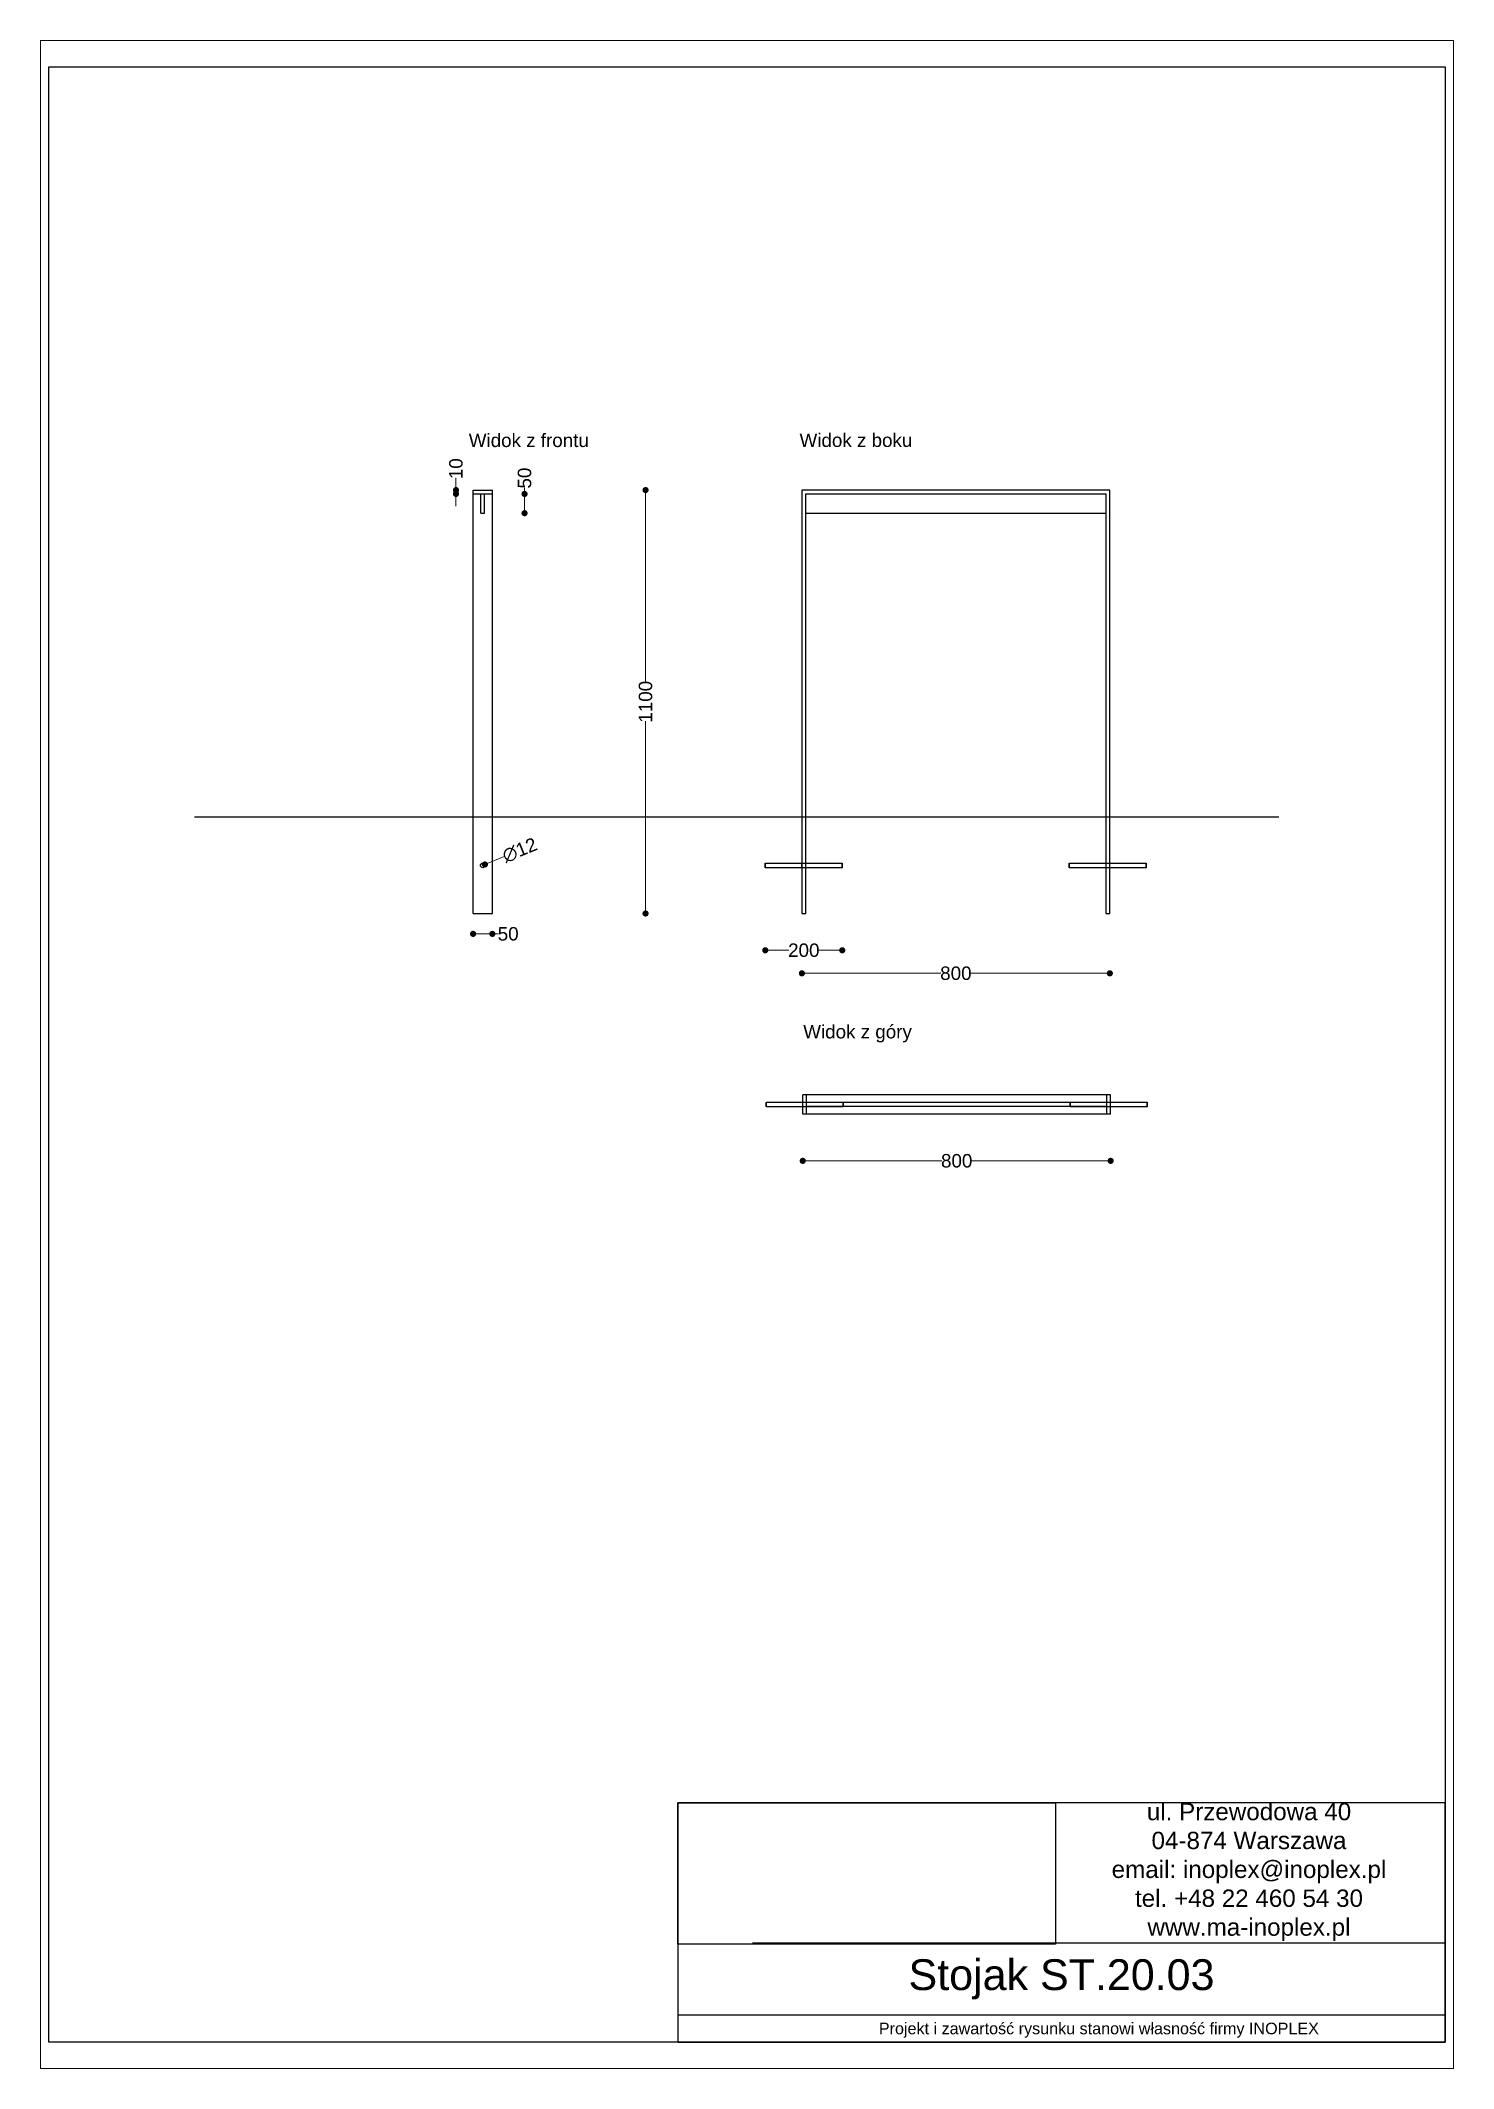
# Paper-space layout 'Układ1' of a CAD drawing. Header units: millimetres. Extents: x 1 to 201, y 2 to 289.
# The model-space entities are those that its viewports show. They can reach past a viewport. Long polylines and large blocks are cut down to what shows.
import ezdxf

# ---------------------------------------------------------------- set-up
doc = ezdxf.new("R2010")
doc.units = ezdxf.units.MM
doc.header["$LTSCALE"] = 3
doc.linetypes.add('ACAD_ISO03W100', pattern=[30, 12, -18])
doc.layers.add('DomyÅ›lny', color=7, linetype='Continuous')
doc.layers.add('Hidden_lines', color=7, linetype='Continuous')
doc.styles.get("Standard").update_dxf_attribs({"font": 'arial.ttf'})
doc.dimstyles.new('MATEUSZ', dxfattribs={"dimtxt": 35, "dimasz": 16, "dimexe": 0.18, "dimexo": 0.0625, "dimgap": 0.09, "dimtad": 0, "dimdec": 0, "dimdsep": 46, "dimtxsty": 'Standard', "dimblk": 'DOT', "dimcen": 0.09, "dimse1": 1, "dimse2": 1, "dimadec": 0, "dimazin": 0, "dimtfac": 1, "dimtdec": 0, "dimtofl": 0, "dimtmove": 0, "dimatfit": 3, "dimfxl": 1, "dimtolj": 1, "dimtzin": 0, "dimlwd": 9, "dimlwe": 9, "dimarcsym": 0})
picture_1 = doc.add_image_def('image1.jpg', size_in_pixel=(1896, 709))

# ---------------------------------------------------------------- blocks, each defined once
blk = doc.blocks.new('_Dot')
at = {"color": 0, "linetype": 'ByBlock', "lineweight": -2}
blk.add_line((-0.5, 0), (-1, 0), dxfattribs=at)
at = {"color": 0, "linetype": 'ByBlock', "const_width": 0.5}
blk.add_lwpolyline([(-0.25, 0, 1), (0.25, 0, 1)], format="xyb", close=True, dxfattribs=at)
blk = doc.blocks.new('*D38')
at = {"color": 0, "lineweight": 9, "transparency": 16777216}
for p, q in [((11917, 28568.9), (11917, 28085.6)), ((11917, 27500.9), (11917, 27984.3))]:
    blk.add_line(p, q, dxfattribs=at)
at = {"layer": 'Defpoints', "color": 0, "transparency": 16777216}
for p in [(11518.9, 28584.9), (11917, 28584.9), (11518.9, 27484.9)]:
    blk.add_point(p, dxfattribs=at)
at = {"color": 0, "lineweight": 9, "transparency": 16777216, "xscale": 16, "yscale": 16, "zscale": 16}
for p, rotation in [((11917, 28584.9), 90), ((11917, 27484.9), 270)]:
    blk.add_blockref('_Dot', p, dxfattribs=dict(at, rotation=rotation))
at = {"color": 0, "transparency": 16777216, "insert": (11917, 28034.9), "char_height": 35, "attachment_point": 5, "rotation": 90}
blk.add_mtext('\\A1;1100', dxfattribs=at)
blk = doc.blocks.new('*D39')
at = {"color": 0, "lineweight": 9, "transparency": 16777216}
for p, q in [((11484.9, 27431.9), (11502.9, 27431.9)), ((11518.9, 27431.9), (11534.9, 27431.9))]:
    blk.add_line(p, q, dxfattribs=at)
at = {"layer": 'Defpoints', "color": 0, "transparency": 16777216}
for p in [(11468.9, 27484.9), (11518.9, 27484.9), (11518.9, 27431.9)]:
    blk.add_point(p, dxfattribs=at)
at = {"color": 0, "lineweight": 9, "transparency": 16777216, "xscale": 16, "yscale": 16, "zscale": 16, "rotation": 180}
blk.add_blockref('_Dot', (11468.9, 27431.9), dxfattribs=at)
at = {"color": 0, "lineweight": 9, "transparency": 16777216, "xscale": 16, "yscale": 16, "zscale": 16}
blk.add_blockref('_Dot', (11518.9, 27431.9), dxfattribs=at)
at = {"color": 0, "transparency": 16777216, "insert": (11560, 27431.9), "char_height": 35, "attachment_point": 5}
blk.add_mtext('\\A1;50', dxfattribs=at)
blk = doc.blocks.new('*D40')
at = {"color": 0, "lineweight": 9, "transparency": 16777216}
for p, q in [((11493.8, 27609.9), (11494, 27609.9)), ((11493.9, 27609.8), (11493.9, 27610)), ((11549.3, 27632.6), (11514.3, 27618.2))]:
    blk.add_line(p, q, dxfattribs=at)
at = {"layer": 'Defpoints', "color": 0, "transparency": 16777216}
for p in [(11488.3, 27607.7), (11499.5, 27612.2)]:
    blk.add_point(p, dxfattribs=at)
at = {"color": 0, "lineweight": 9, "transparency": 16777216, "xscale": 16, "yscale": 16, "zscale": 16, "rotation": 202.2058132185774}
blk.add_blockref('_Dot', (11499.5, 27612.2), dxfattribs=at)
at = {"color": 0, "transparency": 16777216, "insert": (11590.1, 27649.2), "char_height": 35, "attachment_point": 5, "rotation": 22.2058}
blk.add_mtext('\\A1;∅12', dxfattribs=at)
blk = doc.blocks.new('*D41')
at = {"color": 0, "lineweight": 9, "transparency": 16777216}
for p, q in [((11602.6, 28574.9), (11602.6, 28590.9)), ((11602.6, 28540.9), (11602.6, 28558.9))]:
    blk.add_line(p, q, dxfattribs=at)
at = {"layer": 'Defpoints', "color": 0, "transparency": 16777216}
for p in [(11498.9, 28574.9), (11602.6, 28574.9), (11498.9, 28524.9)]:
    blk.add_point(p, dxfattribs=at)
at = {"color": 0, "lineweight": 9, "transparency": 16777216, "xscale": 16, "yscale": 16, "zscale": 16}
for p, rotation in [((11602.6, 28574.9), 90), ((11602.6, 28524.9), 270)]:
    blk.add_blockref('_Dot', p, dxfattribs=dict(at, rotation=rotation))
at = {"color": 0, "transparency": 16777216, "insert": (11602.6, 28616), "char_height": 35, "attachment_point": 5, "rotation": 90}
blk.add_mtext('\\A1;50', dxfattribs=at)
blk = doc.blocks.new('*D42')
at = {"color": 0, "lineweight": 9, "transparency": 16777216}
for p, q in [((11424.4, 28600.9), (11424.4, 28616.9)), ((11424.4, 28558.9), (11424.4, 28542.9))]:
    blk.add_line(p, q, dxfattribs=at)
at = {"layer": 'Defpoints', "color": 0, "transparency": 16777216}
for p in [(11424.4, 28584.9), (11468.9, 28584.9), (11468.9, 28574.9)]:
    blk.add_point(p, dxfattribs=at)
at = {"color": 0, "lineweight": 9, "transparency": 16777216, "xscale": 16, "yscale": 16, "zscale": 16}
for p, rotation in [((11424.4, 28584.9), 270), ((11424.4, 28574.9), 90)]:
    blk.add_blockref('_Dot', p, dxfattribs=dict(at, rotation=rotation))
at = {"color": 0, "transparency": 16777216, "insert": (11424.4, 28640.4), "char_height": 35, "attachment_point": 5, "rotation": 90}
blk.add_mtext('\\A1;10', dxfattribs=at)
blk = doc.blocks.new('*D43')
at = {"color": 0, "lineweight": 9, "transparency": 16777216}
for p, q in [((12244.2, 27389.2), (12289.2, 27389.2)), ((12412.2, 27389.2), (12367.2, 27389.2))]:
    blk.add_line(p, q, dxfattribs=at)
at = {"layer": 'Defpoints', "color": 0, "transparency": 16777216}
for p in [(12428.2, 27609.9), (12228.2, 27603.9), (12428.2, 27389.2)]:
    blk.add_point(p, dxfattribs=at)
at = {"color": 0, "lineweight": 9, "transparency": 16777216, "xscale": 16, "yscale": 16, "zscale": 16, "rotation": 180}
blk.add_blockref('_Dot', (12228.2, 27389.2), dxfattribs=at)
at = {"color": 0, "lineweight": 9, "transparency": 16777216, "xscale": 16, "yscale": 16, "zscale": 16}
blk.add_blockref('_Dot', (12428.2, 27389.2), dxfattribs=at)
at = {"color": 0, "transparency": 16777216, "insert": (12328.2, 27389.2), "char_height": 35, "attachment_point": 5}
blk.add_mtext('\\A1;200', dxfattribs=at)
blk = doc.blocks.new('*D44')
at = {"color": 0, "lineweight": 9, "transparency": 16777216}
for p, q in [((12339.4, 27329.4), (12684.7, 27329.4)), ((13107.4, 27329.4), (12762.1, 27329.4))]:
    blk.add_line(p, q, dxfattribs=at)
at = {"layer": 'Defpoints', "color": 0, "transparency": 16777216}
for p in [(12323.4, 28584.9), (13123.4, 28584.9), (13123.4, 27329.4)]:
    blk.add_point(p, dxfattribs=at)
at = {"color": 0, "lineweight": 9, "transparency": 16777216, "xscale": 16, "yscale": 16, "zscale": 16, "rotation": 180}
blk.add_blockref('_Dot', (12323.4, 27329.4), dxfattribs=at)
at = {"color": 0, "lineweight": 9, "transparency": 16777216, "xscale": 16, "yscale": 16, "zscale": 16}
blk.add_blockref('_Dot', (13123.4, 27329.4), dxfattribs=at)
at = {"color": 0, "transparency": 16777216, "insert": (12723.4, 27329.4), "char_height": 35, "attachment_point": 5}
blk.add_mtext('\\A1;800', dxfattribs=at)
blk = doc.blocks.new('*D45')
at = {"color": 0, "lineweight": 9, "transparency": 16777216}
for p, q in [((12341.5, 26842.2), (12686.7, 26842.2)), ((13109.5, 26842.2), (12764.2, 26842.2))]:
    blk.add_line(p, q, dxfattribs=at)
at = {"layer": 'Defpoints', "color": 0, "transparency": 16777216}
for p in [(12325.5, 26963.7), (13125.5, 26963.7), (13125.5, 26842.2)]:
    blk.add_point(p, dxfattribs=at)
at = {"color": 0, "lineweight": 9, "transparency": 16777216, "xscale": 16, "yscale": 16, "zscale": 16, "rotation": 180}
blk.add_blockref('_Dot', (12325.5, 26842.2), dxfattribs=at)
at = {"color": 0, "lineweight": 9, "transparency": 16777216, "xscale": 16, "yscale": 16, "zscale": 16}
blk.add_blockref('_Dot', (13125.5, 26842.2), dxfattribs=at)
at = {"color": 0, "transparency": 16777216, "insert": (12725.5, 26842.2), "char_height": 35, "attachment_point": 5}
blk.add_mtext('\\A1;800', dxfattribs=at)

msp = doc.modelspace()

# ---------------------------------------------------------------- linework, layer by layer
for p, q in [((13995, 24809.6), (12194.9, 24809.6)), ((13994.7, 24623), (12001.1, 24623))]:
    msp.add_line(p, q)
for points in [[(10366.2, 24552.5), (10366.2, 29684.6), (13995, 29684.6), (13995, 24552.5)], [(12001.1, 24552.5), (13995, 24552.5), (13995, 25174.2), (12001.1, 25174.2)]]:
    msp.add_lwpolyline(points, close=True)
at = {"layer": 'DomyÅ›lny'}
for p, q in [((11468.9, 27484.9), (11468.9, 28584.9)), ((11468.9, 28584.9), (11518.9, 28584.9)), ((11518.9, 27484.9), (11518.9, 28584.9)), ((12323.4, 28584.9), (12323.4, 27484.9)), ((13123.4, 28584.9), (12323.4, 28584.9)), ((12333.4, 27484.9), (12333.4, 28574.9)), ((12333.4, 28574.9), (13113.4, 28574.9)), ((13113.4, 28574.9), (13113.4, 27484.9)), ((13123.4, 27484.9), (13123.4, 28584.9)), ((12333.4, 28524.9), (13113.4, 28524.9)), ((12228.2, 27615.9), (12323.4, 27615.9)), ((12333.4, 27615.9), (12428.2, 27615.9)), ((13018.1, 27615.9), (13113.4, 27615.9)), ((13123.4, 27615.9), (13218.1, 27615.9)), ((12323.4, 27603.9), (12228.2, 27603.9)), ((12428.2, 27603.9), (12333.4, 27603.9)), ((13113.4, 27603.9), (13018.1, 27603.9)), ((13218.1, 27603.9), (13123.4, 27603.9)), ((11468.9, 27484.9), (11518.9, 27484.9)), ((12323.4, 27484.9), (12333.4, 27484.9)), ((13113.4, 27484.9), (13123.4, 27484.9)), ((12230.3, 26994.7), (12325.5, 26994.7)), ((12325.5, 26982.7), (12230.3, 26982.7)), ((13125.5, 27013.7), (12325.5, 27013.7)), ((12325.5, 26963.7), (12325.5, 27013.7)), ((13125.5, 26963.7), (13125.5, 27013.7)), ((13125.5, 26994.7), (13220.2, 26994.7)), ((13220.2, 26982.7), (13125.5, 26982.7)), ((13125.5, 26963.7), (12325.5, 26963.7))]:
    msp.add_line(p, q, dxfattribs=at)
at = {"layer": 'DomyÅ›lny', "linetype": 'ACAD_ISO03W100'}
for p, q in [((12323.4, 27734.9), (10745.1, 27734.9)), ((13113.4, 27734.9), (12333.4, 27734.9)), ((13562.9, 27734.9), (13123.4, 27734.9))]:
    msp.add_line(p, q, dxfattribs=at)
at = {"layer": 'DomyÅ›lny'}
for points in [[(12228.2, 27609.9, 0), (12228.2, 27615.9, 0), (12228.2, 27609.9, 0), (12228.2, 27603.9, 0)], [(12428.2, 27609.9, 0), (12428.2, 27615.9, 0), (12428.2, 27609.9, 0), (12428.2, 27603.9, 0)], [(13018.1, 27609.9, 0), (13018.1, 27615.9, 0), (13018.1, 27609.9, 0), (13018.1, 27603.9, 0)], [(13218.1, 27609.9, 0), (13218.1, 27615.9, 0), (13218.1, 27609.9, 0), (13218.1, 27603.9, 0)], [(12230.3, 26994.7, 0), (12230.3, 26994.7, 0), (12230.3, 26994.7, 0), (12230.3, 26994.7, 0), (12230.3, 26994.7, 0), (12230.3, 26994.7, 0), (12230.3, 26994.7, 0), (12230.3, 26994.7, 0), (12230.3, 26994.7, 0), (12230.3, 26994.7, 0), (12230.3, 26994.7, 0), (12230.3, 26994.7, 0), (12230.3, 26994.7, 0), (12230.3, 26994.5, 0), (12230.3, 26994, 0), (12230.3, 26983.6, 0), (12230.3, 26982.7, 0), (12230.3, 26982.7, 0), (12230.3, 26982.7, 0), (12230.3, 26982.7, 0), (12230.3, 26982.7, 0), (12230.3, 26982.7, 0), (12230.3, 26982.7, 0), (12230.3, 26982.7, 0), (12230.3, 26982.7, 0), (12230.3, 26982.7, 0), (12230.3, 26982.7, 0), (12230.3, 26982.7, 0), (12230.3, 26982.7, 0), (12230.3, 26982.7, 0), (12230.3, 26982.7, 0), (12230.3, 26982.7, 0), (12230.3, 26982.7, 0), (12230.3, 26982.7, 0), (12230.3, 26982.7, 0), (12230.3, 26982.9, 0), (12230.3, 26983.4, 0)], [(13220.2, 26994.7, 0), (13220.2, 26994.7, 0), (13220.2, 26994.7, 0), (13220.2, 26994.7, 0), (13220.2, 26994.7, 0), (13220.2, 26994.7, 0), (13220.2, 26994.7, 0), (13220.2, 26994.7, 0), (13220.2, 26994.7, 0), (13220.2, 26994.7, 0), (13220.2, 26994.7, 0), (13220.2, 26994.7, 0), (13220.2, 26994.7, 0), (13220.2, 26994.5, 0), (13220.2, 26994, 0), (13220.2, 26983.6, 0), (13220.2, 26982.7, 0), (13220.2, 26982.7, 0), (13220.2, 26982.7, 0), (13220.2, 26982.7, 0), (13220.2, 26982.7, 0), (13220.2, 26982.7, 0), (13220.2, 26982.7, 0), (13220.2, 26982.7, 0), (13220.2, 26982.7, 0), (13220.2, 26982.7, 0), (13220.2, 26982.7, 0), (13220.2, 26982.7, 0), (13220.2, 26982.7, 0), (13220.2, 26982.7, 0), (13220.2, 26982.7, 0), (13220.2, 26982.7, 0), (13220.2, 26982.7, 0), (13220.2, 26982.7, 0), (13220.2, 26982.7, 0), (13220.2, 26982.9, 0), (13220.2, 26983.4, 0)]]:
    msp.add_polyline3d(points, close=True, dxfattribs=at)
msp.add_polyline3d([(12323.4, 27615.9, 0), (12323.4, 27615.9, 0), (12323.4, 27615.9, 0), (12323.4, 27615.9, 0), (12323.4, 27615.9, 0), (12323.4, 27615.9, 0), (12323.4, 27615.9, 0), (12323.4, 27615.9, 0), (12323.4, 27615.9, 0), (12323.4, 27615.9, 0), (12323.4, 27615.9, 0), (12323.4, 27615.9, 0), (12323.4, 27615.9, 0), (12323.4, 27615.9, 0), (12323.4, 27615.8, 0), (12323.4, 27615.2, 0), (12323.4, 27603.9, 0)], dxfattribs=at)
msp.add_circle((11493.9, 27609.9), 6, dxfattribs=at)
at = {"layer": 'Hidden_lines'}
for p, q in [((11468.9, 28574.9), (11518.9, 28574.9)), ((11488.9, 28524.9), (11488.9, 28574.9)), ((11488.9, 28574.9), (11498.9, 28574.9)), ((11498.9, 28524.9), (11498.9, 28574.9)), ((11488.9, 28524.9), (11498.9, 28524.9)), ((11518.9, 27734.9), (11468.9, 27734.9)), ((12333.4, 27734.9), (12323.4, 27734.9)), ((13123.4, 27734.9), (13113.4, 27734.9)), ((12323.4, 27615.9), (12333.4, 27615.9)), ((12323.4, 27615.9), (12333.4, 27615.9)), ((13113.4, 27615.9), (13123.4, 27615.9)), ((13113.4, 27615.9), (13123.4, 27615.9)), ((12333.4, 27603.9), (12323.4, 27603.9)), ((12333.4, 27603.9), (12323.4, 27603.9)), ((13123.4, 27603.9), (13113.4, 27603.9)), ((13123.4, 27603.9), (13113.4, 27603.9)), ((12325.5, 26994.7), (12430.3, 26994.7)), ((12325.5, 26994.7), (12335.5, 26994.7)), ((12430.3, 26982.7), (12325.5, 26982.7)), ((12335.5, 26982.7), (12325.5, 26982.7)), ((12335.5, 26963.7), (12335.5, 27013.7)), ((13115.5, 26993.7), (12335.5, 26993.7)), ((12335.5, 26983.7), (12335.5, 26993.7)), ((13115.5, 26983.7), (12335.5, 26983.7)), ((13020.2, 26994.7), (13125.5, 26994.7)), ((13125.5, 26982.7), (13020.2, 26982.7)), ((13115.5, 26963.7), (13115.5, 27013.7)), ((13115.5, 26994.7), (13125.5, 26994.7)), ((13115.5, 26983.7), (13115.5, 26993.7)), ((13125.5, 26982.7), (13115.5, 26982.7))]:
    msp.add_line(p, q, dxfattribs=at)
for points in [[(12323.4, 27609.9, 0), (12323.4, 27615.9, 0)], [(12323.4, 27603.9, 0), (12323.4, 27603.9, 0), (12323.4, 27603.9, 0), (12323.4, 27603.9, 0), (12323.4, 27603.9, 0), (12323.4, 27603.9, 0), (12323.4, 27603.9, 0), (12323.4, 27603.9, 0), (12323.4, 27603.9, 0), (12323.4, 27603.9, 0), (12323.4, 27603.9, 0), (12323.4, 27603.9, 0), (12323.4, 27603.9, 0), (12323.4, 27603.9, 0), (12323.4, 27604, 0), (12323.4, 27604.1, 0), (12323.4, 27604.7, 0), (12323.4, 27609.9, 0)]]:
    msp.add_polyline3d(points, dxfattribs=at)
for points in [[(12430.3, 26994.7, 0), (12430.3, 26994.7, 0), (12430.3, 26994.7, 0), (12430.3, 26994.7, 0), (12430.3, 26994.7, 0), (12430.3, 26994.7, 0), (12430.3, 26994.7, 0), (12430.3, 26994.7, 0), (12430.3, 26994.7, 0), (12430.3, 26994.7, 0), (12430.3, 26994.7, 0), (12430.3, 26994.7, 0), (12430.3, 26994.7, 0), (12430.3, 26994.5, 0), (12430.3, 26994, 0), (12430.3, 26983.6, 0), (12430.3, 26982.7, 0), (12430.3, 26982.7, 0), (12430.3, 26982.7, 0), (12430.3, 26982.7, 0), (12430.3, 26982.7, 0), (12430.3, 26982.7, 0), (12430.3, 26982.7, 0), (12430.3, 26982.7, 0), (12430.3, 26982.7, 0), (12430.3, 26982.7, 0), (12430.3, 26982.7, 0), (12430.3, 26982.7, 0), (12430.3, 26982.7, 0), (12430.3, 26982.7, 0), (12430.3, 26982.7, 0), (12430.3, 26982.7, 0), (12430.3, 26982.7, 0), (12430.3, 26982.7, 0), (12430.3, 26982.7, 0), (12430.3, 26982.9, 0), (12430.3, 26983.4, 0)], [(13020.2, 26994.7, 0), (13020.2, 26994.7, 0), (13020.2, 26994.7, 0), (13020.2, 26994.7, 0), (13020.2, 26994.7, 0), (13020.2, 26994.7, 0), (13020.2, 26994.7, 0), (13020.2, 26994.7, 0), (13020.2, 26994.7, 0), (13020.2, 26994.7, 0), (13020.2, 26994.7, 0), (13020.2, 26994.7, 0), (13020.2, 26994.7, 0), (13020.2, 26994.5, 0), (13020.2, 26994, 0), (13020.2, 26983.6, 0), (13020.2, 26982.7, 0), (13020.2, 26982.7, 0), (13020.2, 26982.7, 0), (13020.2, 26982.7, 0), (13020.2, 26982.7, 0), (13020.2, 26982.7, 0), (13020.2, 26982.7, 0), (13020.2, 26982.7, 0), (13020.2, 26982.7, 0), (13020.2, 26982.7, 0), (13020.2, 26982.7, 0), (13020.2, 26982.7, 0), (13020.2, 26982.7, 0), (13020.2, 26982.7, 0), (13020.2, 26982.7, 0), (13020.2, 26982.7, 0), (13020.2, 26982.7, 0), (13020.2, 26982.7, 0), (13020.2, 26982.7, 0), (13020.2, 26982.9, 0), (13020.2, 26983.4, 0)]]:
    msp.add_polyline3d(points, close=True, dxfattribs=at)

# ---------------------------------------------------------------- texts
for s, p in [('Widok z frontu', (11457.6, 28696.7)), ('Widok z boku', (12317.2, 28696.9)), ('Widok z góry', (12326.8, 27160.3))]:
    msp.add_text(s, height=34.962).set_placement(p)
at = {"attachment_point": 5}
for s, width, gutter_width, heights, insert, char_height in [('ul. Przewodowa 40\\P04-874 Warszawa\\Pemail: inoplex@inoplex.pl\\Ptel. +48 22 460 54 30\\Pwww.ma-inoplex.pl', 1019.877, 1, [432.7], (13485.1, 24994.8), 45), ('Stojak ST.20.03', 1993.625, 1, [0], (12997.9, 24715.8), 80), ('Projekt i zawartość rysunku stanowi własność firmy INOPLEX ', 1800.088, 12.5, [70.5], (13095, 24583.6), 30)]:
    msp.add_mtext_dynamic_manual_height_columns(s, width=width, gutter_width=gutter_width, heights=heights, dxfattribs=dict(at, insert=insert, char_height=char_height))

# ---------------------------------------------------------------- dimensions: what is measured, and where the dimension line sits
for base, p1, p2, picture, middle in [((11424.4, 28584.9), (11468.9, 28574.9), (11468.9, 28584.9), '*D42', (11424.4, 28640.4)), ((11602.6, 28574.9), (11498.9, 28524.9), (11498.9, 28574.9), '*D41', (11602.6, 28616)), ((11917, 28584.9), (11518.9, 27484.9), (11518.9, 28584.9), '*D38', (11917, 28034.9))]:
    dim = msp.add_linear_dim(base=base, p1=p1, p2=p2, angle=90, dimstyle='MATEUSZ')
    dim.commit()
    dim.dimension.update_dxf_attribs({"geometry": picture, "text_midpoint": middle})
for base, p1, p2, picture, middle in [((13123.4, 27329.4), (12323.4, 28584.9), (13123.4, 28584.9), '*D44', (12723.4, 27329.4)), ((12428.2, 27389.2), (12228.2, 27603.9), (12428.2, 27609.9), '*D43', (12328.2, 27389.2)), ((11518.9, 27431.9), (11468.9, 27484.9), (11518.9, 27484.9), '*D39', (11560, 27431.9)), ((13125.5, 26842.2), (12325.5, 26963.7), (13125.5, 26963.7), '*D45', (12725.5, 26842.2))]:
    dim = msp.add_linear_dim(base=base, p1=p1, p2=p2, dimstyle='MATEUSZ')
    dim.commit()
    dim.dimension.update_dxf_attribs({"geometry": picture, "text_midpoint": middle})
dim = msp.add_diameter_dim_2p(p1=(11488.3, 27607.7), p2=(11499.5, 27612.2), dimstyle='MATEUSZ')
dim.commit()
dim.dimension.update_dxf_attribs({"geometry": '*D40', "text_midpoint": (11590.1, 27649.2), "dimtype": 163})

# ---------------------------------------------------------------- pictures from other files: only their frames are drawn
image = msp.add_image(picture_1, insert=(12001.1, 24807.1), size_in_units=(981.6, 367.1))
image.dxf.flags = 7

psp = doc.layouts.new('Układ1')

# ---------------------------------------------------------------- viewports
at = {"layer": '0', "view_target_point": (12160.93, 27018.39)}
psp.add_viewport(center=(101.23, 145.23), size=(200.2, 287.279), view_center_point=(19.67, 100.18), view_height=5268.513, dxfattribs=at)

doc.saveas('drawing.dxf')
